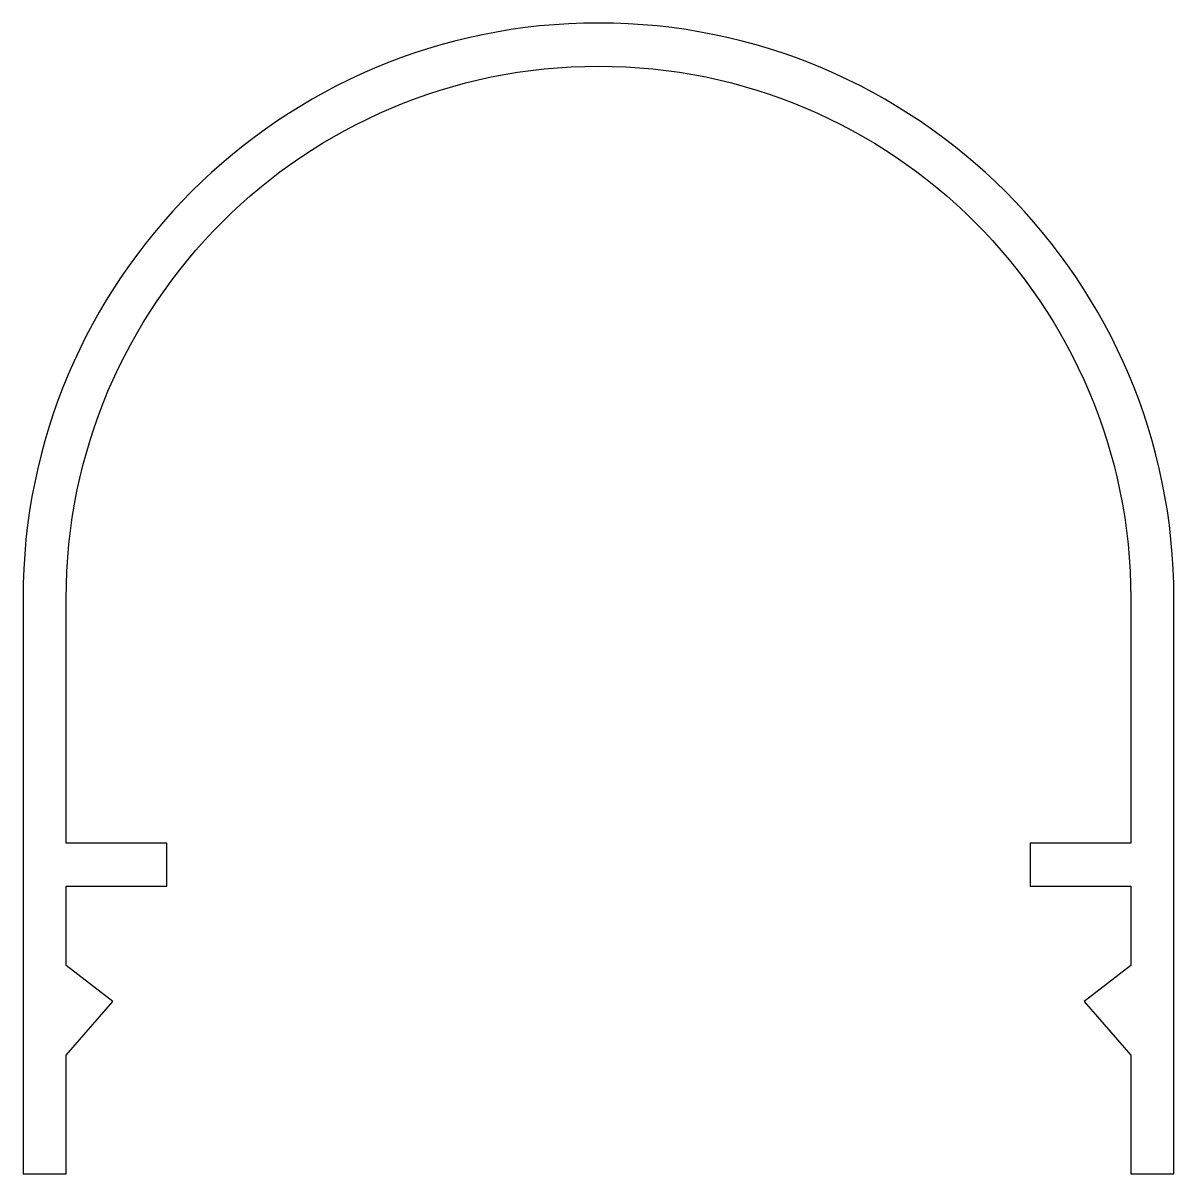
# Model space of a CAD drawing. Extents: x 143.5 to 175.5, y 204.9 to 236.9.
import ezdxf

# ---------------------------------------------------------------- set-up
doc = ezdxf.new("R2010")
doc.units = 0
doc.header["$LTSCALE"] = 15
doc.layers.get('0').update_dxf_attribs({"linetype": 'CONTINUOUS'})

msp = doc.modelspace()

# ---------------------------------------------------------------- linework, layer by layer
at = {"color": 0}
msp.add_lwpolyline([(144.685, 220.948, -1), (174.285, 220.948), (174.285, 214.148), (171.485, 214.148), (171.485, 212.948), (174.285, 212.948), (174.285, 210.748), (172.985, 209.748), (174.285, 208.248), (174.285, 204.948), (175.485, 204.948), (175.485, 220.948, 1), (143.485, 220.948), (143.485, 204.948), (144.685, 204.948), (144.685, 208.248), (145.985, 209.748), (144.685, 210.748), (144.685, 212.948), (147.485, 212.948), (147.485, 214.148), (144.685, 214.148)], format="xyb", close=True, dxfattribs=at)

doc.saveas('drawing.dxf')
